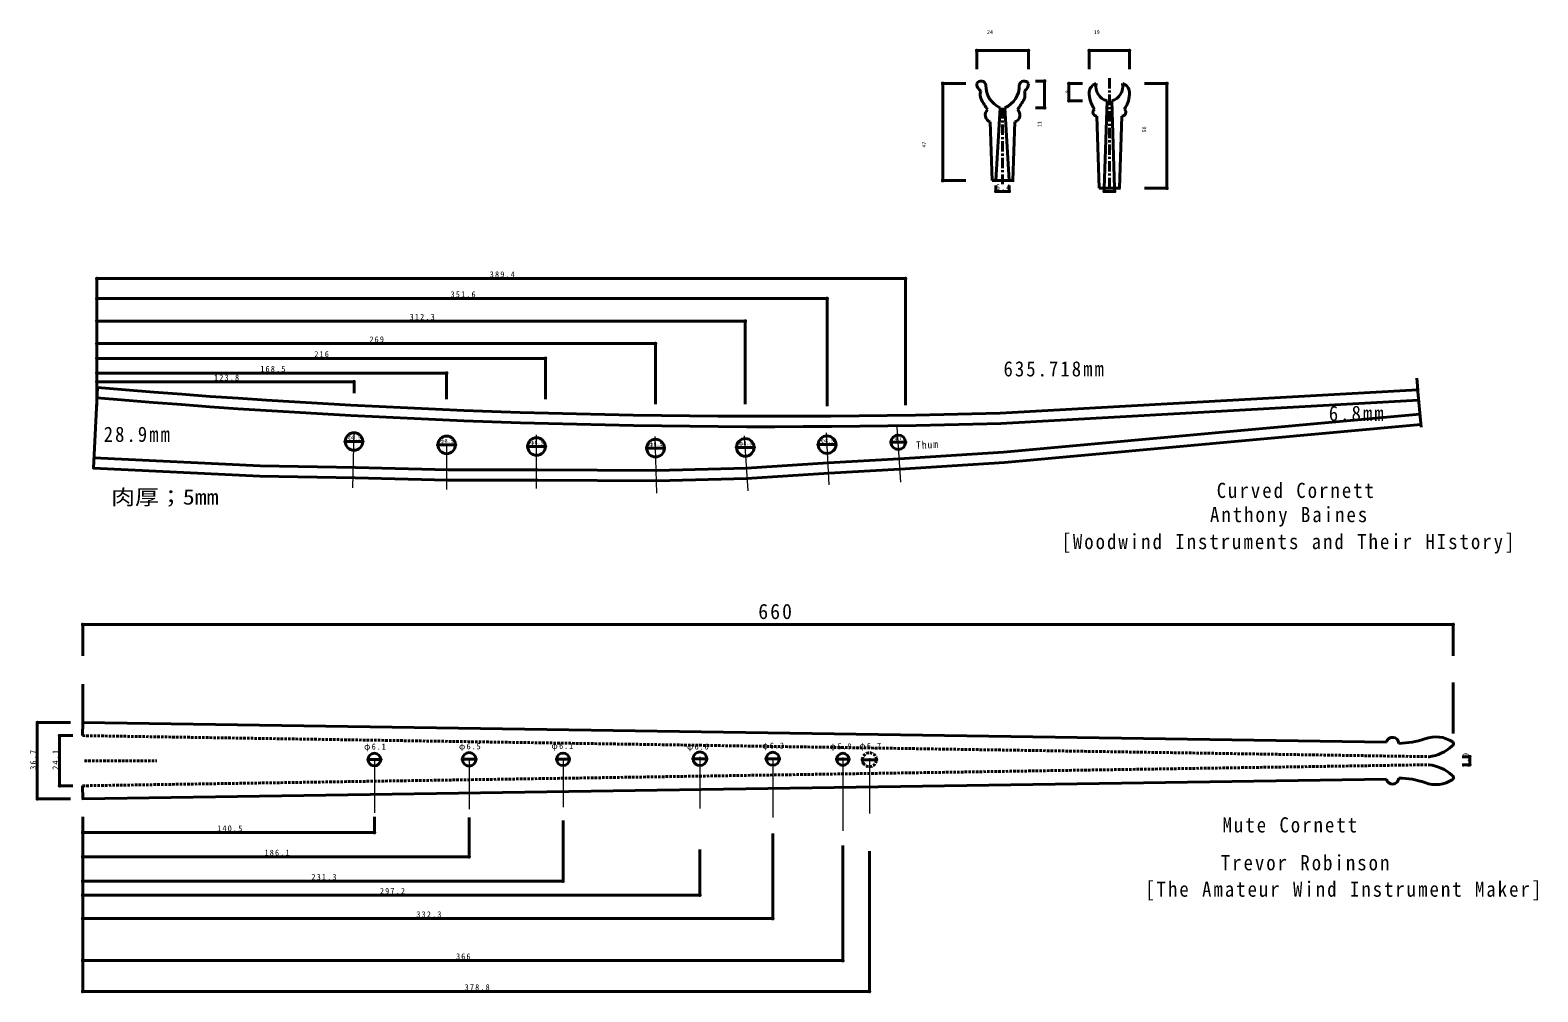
# Model space of a CAD drawing. Units: millimetres on the paper. Extents: x -367 to 359, y -257 to 207.
import ezdxf
from ezdxf.enums import TextEntityAlignment as Align

# ---------------------------------------------------------------- set-up
doc = ezdxf.new("R2010")
doc.units = ezdxf.units.MM
doc.header["$PDMODE"] = 32
doc.header["$PDSIZE"] = 0.4
doc.linetypes.add('CHAIN1', pattern=[8, 5, -1, 1, -1])
doc.linetypes.add('DASHED1', pattern=[1.8, 1.2, -0.6])
doc.layers.add('0-0', color=4, linetype='Continuous', lineweight=40)
doc.layers.add('0-8', color=6, linetype='Continuous', lineweight=40)
doc.styles.add('ＭＳ ゴシック', font='')
doc.styles.get('ＭＳ ゴシック').set_extended_font_data('MS Gothic')

msp = doc.modelspace()

# ---------------------------------------------------------------- linework, layer by layer
at = {"layer": '0-0'}
for p, q in [((98.37, 128.993), (98.37, 131.872)), ((104.801, 128.993), (104.801, 131.872)), ((150.489, 128.993), (150.489, 131.872)), ((155.525, 128.993), (155.525, 131.872)), ((98.37, 128.993), (104.801, 128.993)), ((150.489, 128.993), (155.525, 128.993)), ((-334.559, 86.979), (54.849, 86.979)), ((-334.559, 86.979), (-334.559, 25.994)), ((54.849, 86.979), (54.849, 25.994)), ((-334.529, 77.372), (17.068, 77.372)), ((-334.529, 77.372), (-334.529, 25.577)), ((17.068, 77.372), (17.068, 25.577)), ((-334.559, 66.512), (-22.29, 66.512)), ((-334.559, 66.512), (-334.559, 26.412)), ((-22.29, 66.512), (-22.29, 26.412)), ((-334.559, 55.652), (-65.52, 55.652)), ((-334.559, 55.652), (-334.559, 26.412)), ((-65.52, 55.652), (-65.52, 26.412)), ((-334.559, 48.551), (-118.556, 48.551)), ((-334.559, 48.551), (-334.559, 28.918)), ((-118.556, 48.551), (-118.556, 28.918)), ((-334.559, 41.45), (-166.101, 41.45)), ((-334.559, 41.45), (-334.559, 28.918)), ((-334.529, 37.273), (-210.714, 37.273)), ((-334.529, 37.273), (-334.529, 31.842)), ((-210.714, 37.273), (-210.714, 31.842)), ((-166.101, 41.45), (-166.101, 28.918)), ((-214.964, 8.493), (-206.464, 8.493)), ((47.849, 8.117), (54.849, 8.117)), ((-170.351, 6.884), (-161.851, 6.884)), ((-127.056, 6.089), (-118.556, 6.089)), ((-69.77, 5.306), (-61.27, 5.306)), ((-26.54, 5.659), (-18.04, 5.659)), ((12.818, 6.976), (21.318, 6.976)), ((-363.21, -163.635), (-363.21, -126.926)), ((-363.21, -126.926), (-347.269, -126.926)), ((-352.47, -157.353), (-352.47, -133.208)), ((-352.47, -133.208), (-346.025, -133.208)), ((-203.912, -144.709), (-197.817, -144.709)), ((-158.522, -144.615), (-152.032, -144.615)), ((-113.101, -144.615), (-107.026, -144.615)), ((-47.44, -144.334), (-40.887, -144.334)), ((-12.205, -144.334), (-5.915, -144.334)), ((27.624, -144.615), (21.748, -144.615)), ((34.108, -144.802), (40.819, -144.802)), ((326.579, -143.346), (322.846, -143.346)), ((326.579, -147.215), (326.579, -143.346)), ((326.579, -147.215), (322.846, -147.215)), ((-352.47, -157.353), (-346.025, -157.353)), ((-363.21, -163.635), (-347.269, -163.635)), ((-341.352, -179.899), (-341.352, -172.246)), ((-341.352, -191.605), (-341.352, -172.696)), ((-341.352, -203.31), (-341.352, -174.047)), ((-200.864, -179.899), (-200.864, -172.246)), ((-155.277, -191.605), (-155.277, -172.696)), ((-110.064, -203.31), (-110.064, -174.047)), ((-341.352, -179.899), (-200.864, -179.899)), ((-341.352, -221.319), (-341.352, -180.35)), ((-9.06, -221.319), (-9.06, -180.35)), ((-341.352, -241.579), (-341.352, -186.202)), ((-341.352, -210.064), (-341.352, -188.003)), ((-44.163, -210.064), (-44.163, -188.003)), ((24.686, -241.579), (24.686, -186.202)), ((-341.352, -256.436), (-341.352, -188.904)), ((-341.352, -191.605), (-155.277, -191.605)), ((37.464, -256.436), (37.464, -188.904)), ((-341.352, -203.31), (-110.064, -203.31)), ((-341.352, -210.064), (-44.163, -210.064)), ((-341.352, -221.319), (-9.06, -221.319)), ((-341.352, -241.579), (24.686, -241.579)), ((-341.352, -256.436), (37.464, -256.436))]:
    msp.add_line(p, q, dxfattribs=at)
at = {"layer": '0-0', "color": 6}
for p, q in [((301.523, 33.395), (301.039, 38.93)), ((100.442, 22.219), (301.523, 33.395)), ((301.436, 34.392), (303.092, 15.463)), ((100.72, 17.22), (301.801, 28.396)), ((102.073, 3.387), (302.538, 21.608)), ((102.526, -1.599), (302.991, 16.623)), ((-255.84, -3.265), (-335.954, 0.696)), ((102.093, 3.338), (51.802, 0.129)), ((102.529, -1.644), (52.099, -4.862))]:
    msp.add_line(p, q, dxfattribs=at)
at = {"layer": '0-0', "color": 7, "lineweight": 18}
for p, q in [((52.57, -11.019), (50.882, 15.435)), ((-211.271, -13.89), (-210.607, 12.799)), ((-122.907, -14.124), (-122.778, 11.718)), ((-64.968, -16.331), (-65.663, 10.907)), ((-20.92, -15.337), (-22.654, 11.227)), ((18.135, -12.342), (16.752, 12.706)), ((-166.101, 6.976), (-166.101, -14.65)), ((-200.864, -145.044), (-200.864, -170.311)), ((-155.277, -144.37), (-155.277, -168.626)), ((-110.064, -144.033), (-110.064, -167.616)), ((-44.163, -143.359), (-44.163, -168.289)), ((-9.06, -143.696), (-9.06, -172.669)), ((24.686, -143.696), (24.686, -179.07)), ((37.464, -144.033), (37.464, -170.648))]:
    msp.add_line(p, q, dxfattribs=at)
at = {"layer": '0-0', "color": 6}
for points in [[(52.099, -4.862), (17.865, -6.751), (-21.497, -9.32), (-64.859, -10.427), (-122.184, -10.143), (-165.486, -10.096), (-210.107, -8.986), (-256.003, -8.263), (-336.201, -4.298), (-334.282, 34.513)], [(51.802, 0.129), (17.564, -1.76), (-21.724, -4.325), (-64.911, -5.427), (-122.169, -5.143), (-165.421, -5.096), (-210.005, -3.987), (-255.84, -3.265)]]:
    msp.add_lwpolyline(points, dxfattribs=at)
for centre, radius in [((-210.714, 8.493), 4.25), ((-166.101, 6.884), 4.25), ((-122.806, 6.089), 4.25), ((-65.52, 5.306), 4.25), ((-22.29, 5.659), 4.25), ((17.068, 6.976), 4.25), ((51.349, 8.117), 3.5)]:
    msp.add_circle(centre, radius, dxfattribs=at)
for radius, start, end in [(3803.204, 265.10077, 271.66645), (3798.204, 265.09805, 271.66206)]:
    msp.add_arc((-9.722, 3818.824), radius, start, end, dxfattribs=at)
at = {"layer": '0-0'}
for p in [(98.37, 128.993), (104.801, 128.993), (150.489, 128.993), (155.525, 128.993), (-334.559, 86.979), (54.849, 86.979), (-334.529, 77.372), (17.068, 77.372), (-334.559, 66.512), (-22.29, 66.512), (-334.559, 55.652), (-65.52, 55.652), (-334.559, 48.551), (-118.556, 48.551), (-334.559, 41.45), (-334.529, 37.273), (-210.714, 37.273), (-166.101, 41.45), (-214.964, 8.493), (-206.464, 8.493), (47.849, 8.117), (54.849, 8.117), (-170.351, 6.884), (-161.851, 6.884), (-127.056, 6.089), (-118.556, 6.089), (-69.77, 5.306), (-61.27, 5.306), (-26.54, 5.659), (-18.04, 5.659), (12.818, 6.976), (21.318, 6.976), (-363.21, -126.926), (-352.47, -133.208), (-203.912, -144.709), (-197.817, -144.709), (-158.522, -144.615), (-152.032, -144.615), (-113.101, -144.615), (-107.026, -144.615), (-47.44, -144.334), (-40.887, -144.334), (-12.205, -144.334), (-5.915, -144.334), (21.748, -144.615), (27.624, -144.615), (34.108, -144.802), (40.819, -144.802), (326.579, -143.346), (326.579, -147.215), (-352.47, -157.353), (-363.21, -163.635), (-341.352, -179.899), (-200.864, -179.899), (-341.352, -191.605), (-155.277, -191.605), (-341.352, -203.31), (-110.064, -203.31), (-341.352, -210.064), (-44.163, -210.064), (-341.352, -221.319), (-9.06, -221.319), (-341.352, -241.579), (24.686, -241.579), (-341.352, -256.436), (37.464, -256.436)]:
    msp.add_point(p, dxfattribs=at)
at = {"layer": '0-8', "color": 4}
for p, q in [((89.148, 196.803), (114.023, 196.803)), ((89.148, 196.803), (89.148, 187.84)), ((114.023, 196.803), (114.023, 187.84)), ((143.333, 196.803), (162.68, 196.803)), ((143.333, 196.803), (143.333, 187.84)), ((162.68, 196.803), (162.68, 187.84)), ((121.835, 182.154), (117.404, 182.154)), ((121.835, 182.154), (121.835, 169.289)), ((72.739, 134.186), (72.739, 180.999)), ((72.739, 180.999), (83.943, 180.999)), ((133.547, 180.948), (133.547, 172.666)), ((133.547, 180.948), (140.036, 180.948)), ((180.748, 180.948), (169.992, 180.948)), ((180.748, 130.461), (180.748, 180.948)), ((121.835, 169.289), (117.404, 169.289)), ((133.547, 172.666), (140.036, 172.666)), ((72.739, 134.186), (83.943, 134.186)), ((180.748, 130.461), (169.992, 130.461)), ((318.592, -79.68), (-341.352, -79.68)), ((-341.352, -79.68), (-341.352, -94.81)), ((318.592, -79.68), (318.592, -94.81)), ((-341.352, -126.926), (-341.352, -108.339)), ((318.592, -132.209), (318.592, -107.612))]:
    msp.add_line(p, q, dxfattribs=at)
at = {"layer": '0-8', "linetype": 'CHAIN1'}
for p, q in [((153.007, 130.593), (153.007, 184.526)), ((101.586, 169.168), (101.586, 132.524))]:
    msp.add_line(p, q, dxfattribs=at)
at = {"layer": '0-8'}
for p, q in [((100.433, 169.289), (98.37, 134.162)), ((102.738, 169.289), (104.801, 134.162)), ((151.88, 172.666), (150.489, 130.527)), ((154.133, 172.666), (155.525, 130.527)), ((96.644, 134.186), (95.64, 162.434)), ((106.527, 134.186), (107.531, 162.434)), ((148.17, 130.461), (146.977, 165.245)), ((157.843, 130.461), (159.036, 165.245)), ((96.644, 134.186), (107.15, 134.186)), ((148.17, 130.461), (158.374, 130.461))]:
    msp.add_line(p, q, dxfattribs=at)
at = {"layer": '0-8', "linetype": 'DASHED1'}
for p, q in [((-341.426, -133.208), (306.996, -143.346)), ((-341.426, -157.353), (306.996, -147.215)), ((-340.468, -145.281), (-305.622, -145.281)), ((-340.468, -145.281), (-305.622, -145.281))]:
    msp.add_line(p, q, dxfattribs=at)
at = {"layer": '0-8'}
for points in [[(286.412, -136.418), (-341.352, -126.926), (-341.426, -133.208)], [(286.412, -154.144), (-341.352, -163.635), (-341.426, -157.353)]]:
    msp.add_lwpolyline(points, dxfattribs=at)
for centre, radius in [((-200.864, -144.709), 3.048), ((-155.277, -144.615), 3.245), ((-110.064, -144.615), 3.038), ((-44.163, -144.334), 3.276), ((-9.06, -144.334), 3.145), ((24.686, -144.615), 2.938)]:
    msp.add_circle(centre, radius, dxfattribs=at)
for centre, radius, start, end in [((91.179, 179.808), 2.354, 6.83419, 149.62923), ((111.992, 179.808), 2.354, 30.37077, 173.16581), ((93.203, 180.766), 4.061, 176.71731, 238.64482), ((96.496, 175.523), 5.69, 161.82969, 201.75013), ((105.162, 179.933), 11.647, 179.23334, 246.04167), ((98.009, 179.933), 11.647, 293.95833, 0.76666), ((106.675, 175.523), 5.69, 338.24987, 18.17031), ((109.968, 180.766), 4.061, 301.35518, 3.28269), ((156.444, 176.217), 13.126, 177.27925, 215.69826), ((147.87, 176.571), 4.545, 105.6208, 176.61021), ((153.53, 179.503), 7.034, 168.14798, 256.43779), ((152.484, 179.503), 7.034, 283.56221, 11.85202), ((158.144, 176.571), 4.545, 3.38979, 74.3792), ((149.569, 176.217), 13.126, 324.30174, 2.72075), ((146.548, 204.578), 63.508, 209.38594, 214.74884), ((96.749, 165.781), 3.526, 132.52054, 251.66897), ((106.422, 165.781), 3.526, 288.33103, 47.47946), ((56.623, 204.578), 63.508, 325.25116, 330.61406), ((146.901, 167.089), 1.845, 127.22874, 272.36901), ((159.112, 167.089), 1.845, 267.63099, 52.77126), ((289.346, -137.007), 2.992, 1.6758, 168.6362), ((291.656, -95.686), 41.239, 270.94605, 288.86232), ((310.159, -148.818), 15.025, 57.00021, 110.13031), ((317.335, -137.118), 1.351, 296.62106, 41.81035), ((304.35, -123.137), 20.381, 277.46012, 311.82321), ((304.35, -167.424), 20.381, 48.17679, 82.53988), ((317.335, -153.444), 1.351, 318.18965, 63.37894), ((289.346, -153.554), 2.992, 191.3638, 358.3242), ((291.656, -194.875), 41.239, 71.13768, 89.05395), ((310.159, -141.743), 15.025, 249.86969, 302.99979)]:
    msp.add_arc(centre, radius, start, end, dxfattribs=at)
at = {"layer": '0-8', "linetype": 'DASHED1'}
msp.add_arc((37.464, -144.802), 3.356, 210.14139, 208.41266, dxfattribs=at)
at = {"layer": '0-8', "color": 4}
for p in [(89.148, 196.803), (114.023, 196.803), (143.333, 196.803), (162.68, 196.803), (121.835, 182.154), (72.739, 180.999), (133.547, 180.948), (180.748, 180.948), (121.835, 169.289), (133.547, 172.666), (72.739, 134.186), (180.748, 130.461), (-341.352, -79.68), (318.592, -79.68)]:
    msp.add_point(p, dxfattribs=at)

# ---------------------------------------------------------------- texts
at = {"layer": '0-0', "color": 7, "style": 'ＭＳ ゴシック'}
msp.add_text('5', height=2.933, dxfattribs=at).set_placement((152.007, 129.493), align=Align.BOTTOM_LEFT)
at = {"layer": '0-0', "style": 'ＭＳ ゴシック'}
for s, p in [('φ8.5', (-213.839, 8.993)), ('φ8.5', (-169.226, 7.384)), ('φ8.5', (-125.931, 6.589)), ('φ8.5', (-68.645, 5.806)), ('φ8.5', (-25.415, 6.159)), ('φ8.5', (13.943, 7.476)), ('φ7', (49.474, 8.617))]:
    msp.add_text(s, height=1.833, dxfattribs=at).set_placement(p, align=Align.BOTTOM_LEFT)
at = {"layer": '0-0', "color": 7, "char_height": 2.933, "attachment_point": 7, "style": 'ＭＳ ゴシック'}
for s, insert in [('\\T1.27;\\W0.9;6.4', (98.336, 129.493)), ('\\T1.28;\\W0.9;389.4', (-145.355, 87.479)), ('\\T1.28;\\W0.9;351.6', (-164.23, 77.872)), ('\\T1.28;\\W0.9;312.3', (-183.924, 67.012)), ('\\T1.27;\\W0.9;269', (-203.289, 56.152)), ('\\T1.27;\\W0.9;216', (-229.807, 49.051)), ('\\T1.28;\\W0.9;168.5', (-255.83, 41.95)), ('\\T1.28;\\W0.9;123.8', (-278.121, 37.773)), ('\\T1.21;\\W0.95;φ6.1', (-205.87, -140.709)), ('\\T1.21;\\W0.95;φ6.5', (-160.162, -140.625)), ('\\T1.21;\\W0.95;φ6.1', (-115.628, -140.373)), ('\\T1.21;\\W0.95;φ6.6', (-50.378, -140.709)), ('\\T1.21;\\W0.95;φ6.3', (-14.146, -140.29)), ('\\T1.21;\\W0.95;φ5.9', (18.395, -140.625)), ('\\T1.21;\\W0.95;φ6.7', (32.568, -140.373)), ('\\T1.28;\\W0.9;140.5', (-276.608, -179.399)), ('\\T1.28;\\W0.9;186.1', (-253.814, -191.105)), ('\\T1.28;\\W0.9;231.3', (-231.208, -202.81)), ('\\T1.28;\\W0.9;297.2', (-198.258, -209.564)), ('\\T1.28;\\W0.9;332.3', (-180.706, -220.819)), ('\\T1.27;\\W0.9;366', (-161.583, -241.079)), ('\\T1.28;\\W0.9;378.8', (-157.444, -255.936))]:
    msp.add_mtext(s, dxfattribs=dict(at, insert=insert))
at = {"layer": '0-0', "color": 6, "char_height": 7.331, "attachment_point": 7, "style": 'ＭＳ ゴシック'}
for s, insert in [('\\T1.22;\\W0.9;635.718mm', (102.044, 39.733)), ('\\T1.22;\\W0.9;6.8mm', (258.683, 18.282)), ('\\T1.22;\\W0.9;28.9mm', (-331.234, 8.205)), ('\\T1.22;\\W0.9;Curved\\~Cornett', (204.716, -18.847)), ('\\T1.22;\\W0.9;Anthony\\~Baines', (201.466, -32.495)), ('\\T1.22;\\W0.9;[Woodwind\\~Instruments\\~and\\~Their\\~HIstory]', (129.978, -45.492)), ('\\T1.22;\\W0.9;Mute\\~Cornett', (207.524, -179.961)), ('\\T1.22;\\W0.9;Trevor\\~Robinson', (206.665, -198.217)), ('\\T1.22;\\W0.9;[The\\~Amateur\\~Wind\\~Instrument\\~Maker]', (170.271, -212.514))]:
    msp.add_mtext(s, dxfattribs=dict(at, insert=insert))
at = {"layer": '0-0', "color": 3, "insert": (60.094, 4.761), "char_height": 3.666, "attachment_point": 7, "rotation": 3.249, "style": 'ＭＳ ゴシック'}
msp.add_mtext('\\T1.22;\\W0.9;Thum', dxfattribs=at)
at = {"layer": '0-0', "color": 7, "char_height": 2.933, "attachment_point": 7, "rotation": 90, "style": 'ＭＳ ゴシック'}
for s, insert in [('\\T1.28;\\W0.9;36.7', (-363.71, -149.656)), ('\\T1.28;\\W0.9;24.1', (-352.97, -149.656)), ('\\T1.27;\\W0.9;3.9', (326.079, -148.531))]:
    msp.add_mtext(s, dxfattribs=dict(at, insert=insert))
at = {"layer": '0-8', "color": 4, "style": 'ＭＳ ゴシック'}
for s, p in [('24', (94.086, 204.303)), ('19', (145.507, 204.303))]:
    msp.add_text(s, height=1.833, dxfattribs=at).set_placement(p, align=Align.BOTTOM_LEFT)
for s, p in [('8', (134.244, 176.27)), ('11', (120.792, 159.937)), ('50', (171.278, 157.405)), ('47', (65.239, 150.092))]:
    msp.add_text(s, height=1.833, rotation=90, dxfattribs=at).set_placement(p, align=Align.BOTTOM_LEFT)
at = {"layer": '0-8', "style": 'ＭＳ ゴシック', "width": 1.15}
msp.add_text('肉厚；5mm', height=7.331, dxfattribs=at).set_placement((-327.65, -24.105), align=Align.BOTTOM_LEFT)
at = {"layer": '0-8', "insert": (-16.044, -77.159), "char_height": 7.331, "attachment_point": 7, "style": 'ＭＳ ゴシック'}
msp.add_mtext('\\T1.21;\\W0.95;660', dxfattribs=at)

doc.saveas('drawing.dxf')
